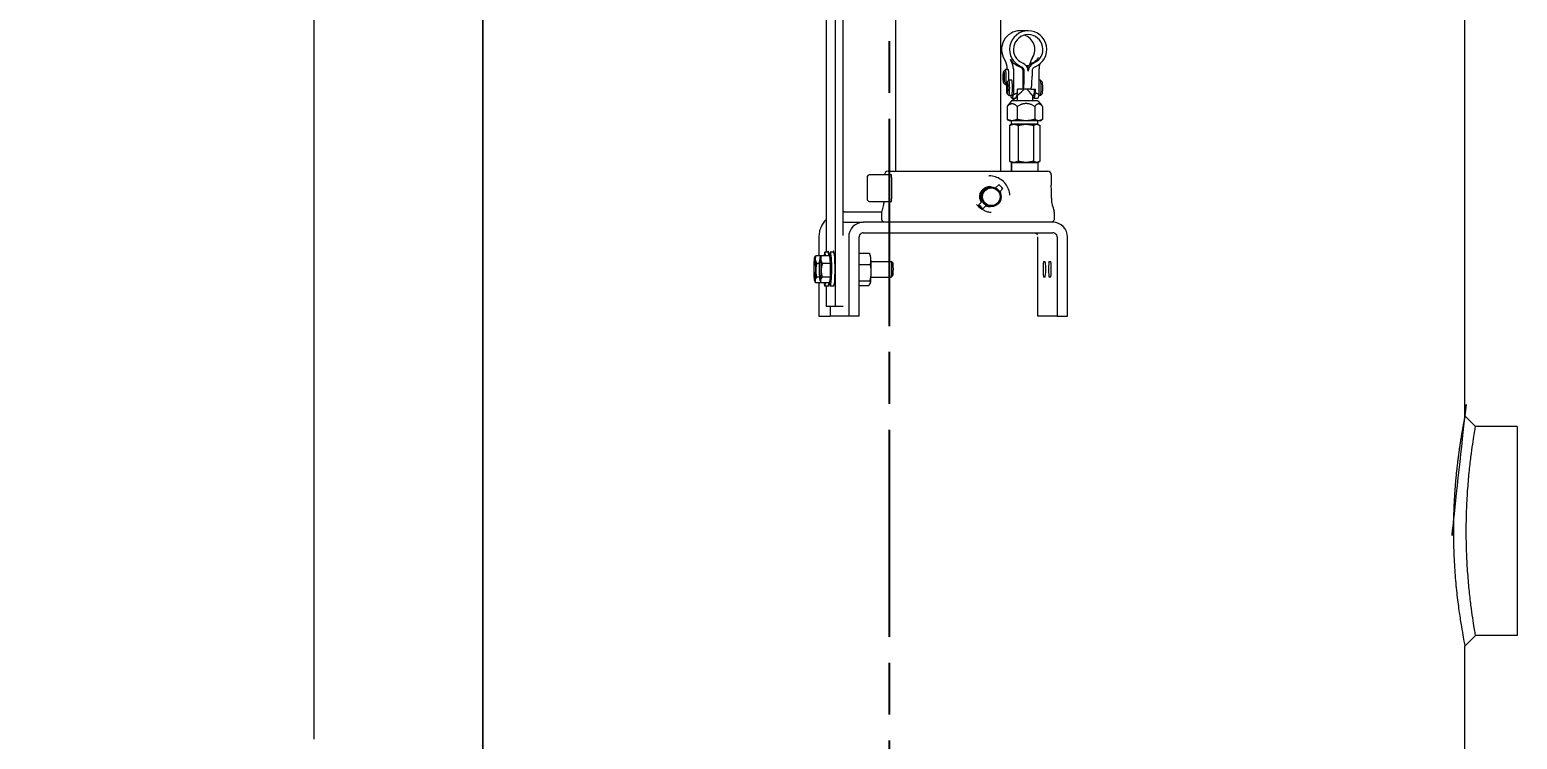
# Model space of a CAD drawing. Header units: inches. Extents: x 14 to 368, y 5 to 236.
# Drawn here: x 260.36 to 295.91, y 59.09 to 76.04 of the extents above; entities that cross this region are included whole.
import ezdxf

# ---------------------------------------------------------------- set-up
doc = ezdxf.new("R2010")
doc.units = ezdxf.units.IN
doc.header["$LTSCALE"] = 11
doc.header["$MEASUREMENT"] = 0
doc.linetypes.add('CHAIN', pattern=[0.7087, 0.4724, -0.0591, 0.1181, -0.0591])
doc.layers.add('Centerline', color=5, linetype='CHAIN', lineweight=25, true_color=0x0000ff)
doc.layers.add('Dimension (ANSI)', color=7, linetype='Continuous', lineweight=25)
doc.layers.add('Visible (ANSI)', color=7, linetype='Continuous', lineweight=50)
doc.styles.add('MEMCOR Medium', font='arial.ttf')
doc.dimstyles.new('Default (ANSI)', dxfattribs={"dimscale": 11, "dimtxt": 0.15, "dimasz": 0.098425, "dimexe": 0.125, "dimexo": 0.0625, "dimgap": 0.031496, "dimtad": 0, "dimtih": 1, "dimtoh": 1, "dimdec": 4, "dimrnd": 1e-08, "dimzin": 3, "dimdsep": 46, "dimlunit": 5, "dimtxsty": 'MEMCOR Medium', "dimcen": 0.09, "dimdle": 0.393701, "dimclrd": 256, "dimclre": 256, "dimclrt": 256, "dimadec": 0, "dimazin": 1, "dimtfac": 0.8, "dimtofl": 0, "dimtmove": 0, "dimatfit": 3, "dimfxl": 1, "dimfrac": 1, "dimtolj": 1, "dimtzin": 4, "dimlwd": -1, "dimlwe": -1, "dimarcsym": 0})

# ---------------------------------------------------------------- blocks, each defined once
blk = doc.blocks.new('*D27')
at = {"layer": 'Defpoints', "color": 0, "transparency": 16777216}
for p in [(228.546, 122.075), (280.408, 122.075), (262.977, 37.444)]:
    blk.add_point(p, dxfattribs=at)
at = {"layer": 'Dimension (ANSI)', "transparency": 16777216}
for p, q in [((279.72, 122.075), (227.171, 122.075)), ((228.546, 120.992), (228.546, 85.395)), ((228.546, 38.526), (228.546, 74.124)), ((262.289, 37.444), (227.171, 37.444))]:
    blk.add_line(p, q, dxfattribs=at)
for points in [[(228.366, 120.992), (228.727, 120.992), (228.546, 122.075)], [(228.366, 38.526), (228.727, 38.526), (228.546, 37.444)]]:
    blk.add_solid(points, dxfattribs=at)
at = {"layer": 'Dimension (ANSI)', "transparency": 16777216, "char_height": 1.65, "attachment_point": 5, "style": 'MEMCOR Medium'}
for s, insert in [('\\A1; \\fArial|b0|i0;84{\\H0.8x;\\S5#8;} in', (228.546, 81.456)), ('\\A1;[2149.6 mm]{\\P\\fArial|b0|i0;SHIPPING HEIGHT\\P\\fArial|b0|i0;REF.}', (228.546, 75.82))]:
    blk.add_mtext(s, dxfattribs=dict(at, insert=insert))

msp = doc.modelspace()

# ---------------------------------------------------------------- linework, layer by layer
at = {"layer": 'Centerline', "ltscale": 0.952448}
msp.add_line((280.907556, 39.265185), (280.907556, 123.343661), dxfattribs=at)
at = {"layer": 'Visible (ANSI)', "linetype": 'Continuous', "lineweight": 18}
for p, q in [((267.157301, 59.09376), (267.157301, 107.81876)), ((271.184656, 107.818762), (271.184656, 46.06876)), ((271.184658, 46.06876), (271.184658, 107.81876)), ((294.657811, 66.816783), (294.657811, 87.81876)), ((279.395462, 77.34366), (279.395462, 70.729627)), ((279.613351, 69.443321), (279.613351, 77.34366)), ((279.800137, 71.132595), (279.800137, 77.34366)), ((281.051093, 77.141309), (281.051093, 72.665262)), ((283.557008, 77.141309), (283.557008, 72.665262)), ((284.219411, 76.020462), (284.027507, 76.020462)), ((283.633754, 75.053203), (283.675214, 75.094982)), ((283.744507, 75.095685), (283.676613, 75.095685)), ((283.719376, 75.095685), (283.719376, 75.108768)), ((283.864949, 75.108768), (283.864949, 74.498524)), ((284.100079, 74.62386), (284.100079, 75.052313)), ((284.127494, 74.93841), (284.127494, 75.052313)), ((284.22843, 75.181662), (284.174934, 75.181662)), ((284.311328, 75.052313), (284.311328, 74.93841)), ((284.48121, 74.498524), (284.48121, 75.108768)), ((283.633754, 74.771193), (283.675214, 74.729414)), ((283.708788, 74.72871), (283.676613, 74.72871)), ((283.718283, 74.796804), (283.759743, 74.838583)), ((283.829036, 74.839287), (283.761143, 74.839287)), ((284.51319, 74.839287), (284.48121, 74.839287)), ((284.55605, 74.796804), (284.514589, 74.838583)), ((283.718283, 74.514795), (283.759743, 74.473015)), ((283.822616, 74.342862), (283.732254, 74.235173)), ((283.829036, 74.472312), (283.761143, 74.472312)), ((283.822616, 74.342862), (283.816725, 74.342862)), ((283.816725, 74.342862), (283.816725, 74.335841)), ((284.451716, 74.342862), (283.822616, 74.342862)), ((283.829036, 74.41416), (283.920953, 74.41416)), ((283.856924, 74.342862), (283.856924, 74.41416)), ((283.882771, 74.342862), (283.882771, 74.41416)), ((283.954377, 74.472312), (283.950963, 74.472312)), ((283.953679, 74.472312), (283.953679, 74.342862)), ((283.964908, 74.543419), (283.964908, 74.62386)), ((284.100079, 74.62386), (283.964908, 74.62386)), ((284.283913, 74.62386), (284.100079, 74.62386)), ((284.283913, 74.62386), (284.397335, 74.62386)), ((284.320654, 74.47301), (284.320654, 74.342862)), ((284.35338, 74.472312), (284.320654, 74.472312)), ((284.35338, 74.41416), (284.445297, 74.41416)), ((284.397335, 74.543419), (284.397335, 74.62386)), ((284.451716, 74.342862), (284.542078, 74.235173)), ((284.51319, 74.472312), (284.475307, 74.472312)), ((284.55605, 74.514795), (284.514589, 74.473015)), ((283.715032, 74.212727), (283.715032, 73.903814)), ((283.958083, 74.212727), (283.958083, 73.903814)), ((284.380217, 74.212727), (284.380217, 73.903814)), ((284.5593, 74.212727), (284.5593, 73.903814)), ((283.770191, 73.871037), (283.732254, 73.89294)), ((283.836558, 73.871037), (283.770191, 73.871037)), ((283.775337, 73.759063), (283.775337, 72.903057)), ((283.822616, 73.787157), (283.790099, 73.768383)), ((283.816725, 73.871037), (283.816725, 73.783756)), ((283.822616, 73.787157), (283.822616, 73.871037)), ((283.879502, 73.787157), (283.822616, 73.787157)), ((284.16915, 73.871037), (283.836558, 73.871037)), ((284.164581, 73.787157), (283.879502, 73.787157)), ((283.983667, 73.759063), (283.983667, 72.903057)), ((284.422245, 73.787157), (284.164581, 73.787157)), ((284.469758, 73.871037), (284.16915, 73.871037)), ((284.345495, 73.759063), (284.345495, 72.903057)), ((284.451716, 73.787157), (284.422245, 73.787157)), ((284.451716, 73.787157), (284.451716, 73.871037)), ((284.451716, 73.787157), (284.484234, 73.768383)), ((284.504141, 73.871037), (284.469758, 73.871037)), ((284.498995, 73.759063), (284.498995, 72.903057)), ((284.504141, 73.871037), (284.542078, 73.89294)), ((283.822616, 72.874962), (283.790099, 72.893736)), ((283.816725, 72.878364), (283.816725, 72.665262)), ((284.451716, 72.874962), (284.484234, 72.893736)), ((280.532205, 72.577549), (280.429361, 72.577549)), ((280.950607, 72.577549), (280.532205, 72.577549)), ((280.786054, 72.581382), (280.786054, 72.577549)), ((280.869934, 72.665262), (281.095558, 72.665262)), ((281.095558, 72.665262), (284.688673, 72.665262)), ((283.281952, 72.552549), (283.288718, 72.552549)), ((283.822616, 72.874962), (283.879502, 72.874962)), ((283.822616, 72.874962), (283.822616, 72.665262)), ((283.879502, 72.874962), (284.164581, 72.874962)), ((284.164581, 72.874962), (284.422245, 72.874962)), ((284.422245, 72.874962), (284.451716, 72.874962)), ((284.451716, 72.874962), (284.451716, 72.665262)), ((284.772553, 72.581382), (284.772553, 72.329349)), ((280.369361, 72.517549), (280.369361, 72.00376)), ((280.955836, 72.517549), (280.955836, 72.00376)), ((283.296732, 72.290424), (283.296029, 72.290424)), ((283.302355, 72.290424), (283.301652, 72.290424)), ((283.307979, 72.290424), (283.307276, 72.290424)), ((283.337699, 72.290424), (283.312899, 72.290424)), ((283.518684, 72.342826), (283.442046, 72.265895)), ((283.613764, 72.248107), (283.540191, 72.174253)), ((280.429361, 71.94376), (280.532205, 71.94376)), ((280.532205, 71.94376), (280.950607, 71.94376)), ((280.756108, 71.838677), (280.718919, 71.709063)), ((282.985289, 71.868728), (282.985277, 71.86874)), ((283.119302, 71.941919), (283.038606, 71.860915)), ((283.214382, 71.847201), (283.133687, 71.766197)), ((283.299543, 71.818599), (283.298841, 71.818599)), ((283.305167, 71.818599), (283.304464, 71.818599)), ((283.310791, 71.818599), (283.310088, 71.818599)), ((283.337699, 71.818599), (283.315711, 71.818599)), ((283.783906, 72.090171), (283.783905, 72.090183)), ((284.802498, 71.838677), (284.839687, 71.709063)), ((279.82311, 71.69101), (280.715771, 71.69101)), ((280.715583, 71.685322), (280.715583, 71.52764)), ((284.843023, 71.685322), (284.843023, 71.52764)), ((279.84498, 71.44376), (280.279182, 71.44376)), ((284.811868, 71.44376), (280.279182, 71.44376)), ((280.279182, 71.19376), (284.811868, 71.19376)), ((279.218212, 71.09376), (279.218212, 70.646554)), ((279.930514, 71.09376), (279.930514, 69.198627)), ((280.179563, 69.198627), (280.179563, 71.09376)), ((284.45392, 69.198627), (284.45392, 71.09376)), ((284.911488, 71.09376), (284.911488, 69.198627)), ((285.160536, 69.198627), (285.160536, 71.09376)), ((279.113553, 70.601382), (279.119668, 70.612137)), ((279.275756, 70.646554), (279.145022, 70.646554)), ((279.226476, 70.457715), (279.168019, 70.457715)), ((279.244287, 70.601382), (279.250401, 70.612137)), ((279.467924, 70.646554), (279.275756, 70.646554)), ((279.490921, 70.457715), (279.298753, 70.457715)), ((279.439039, 70.729627), (279.359344, 70.729627)), ((279.467924, 70.646554), (279.479422, 70.552134)), ((279.47303, 70.604627), (279.490078, 70.604627)), ((279.479422, 70.552134), (279.490921, 70.457715)), ((279.490921, 70.457715), (279.489543, 70.296251)), ((279.569773, 70.729627), (279.490078, 70.729627)), ((280.179563, 70.70929), (280.424353, 70.70929)), ((280.179563, 70.434094), (280.449318, 70.434094)), ((280.44641, 70.661518), (280.42761, 70.702719)), ((280.465921, 70.511127), (280.946172, 70.511127)), ((280.985507, 70.472215), (280.947601, 70.510408)), ((284.590101, 70.511127), (284.622784, 70.511127)), ((284.720834, 70.511127), (284.753518, 70.511127)), ((279.113553, 70.045872), (279.132673, 70.012241)), ((279.229862, 70.134787), (279.165264, 70.134787)), ((279.244287, 70.045872), (279.263407, 70.012241)), ((279.488165, 70.134787), (279.295997, 70.134787)), ((279.47529, 70.067744), (279.462414, 70.0007)), ((279.470466, 70.042627), (279.490078, 70.042627)), ((279.488165, 70.134787), (279.47529, 70.067744)), ((279.489543, 70.296251), (279.488165, 70.134787)), ((280.179563, 70.048431), (280.441029, 70.048431)), ((280.465921, 70.136127), (280.946172, 70.136127)), ((280.985507, 70.175039), (280.947601, 70.136846)), ((284.622784, 70.136127), (284.590101, 70.136127)), ((284.753518, 70.136127), (284.720834, 70.136127)), ((279.270246, 70.0007), (279.139512, 70.0007)), ((279.218212, 70.0007), (279.218212, 69.198627)), ((279.462414, 70.0007), (279.270246, 70.0007)), ((279.439039, 69.917627), (279.359344, 69.917627)), ((279.395462, 69.917627), (279.395462, 69.443321)), ((279.569773, 69.917627), (279.490078, 69.917627)), ((280.179563, 69.937964), (280.407775, 69.937964)), ((280.44641, 69.985736), (280.44574, 69.984267)), ((279.395462, 69.443321), (279.613351, 69.443321)), ((279.490889, 69.443321), (279.490889, 69.198627)), ((279.613351, 69.443321), (279.797984, 69.443321)), ((279.218212, 69.198627), (279.490889, 69.198627)), ((279.930514, 69.198627), (279.490889, 69.198627)), ((280.179563, 69.198627), (279.930514, 69.198627)), ((284.911488, 69.198627), (284.45392, 69.198627)), ((284.911488, 69.198627), (285.160536, 69.198627)), ((295.907556, 66.56876), (294.906038, 66.56876)), ((295.907556, 66.56876), (295.907556, 61.56876)), ((295.907556, 61.56876), (294.906038, 61.56876)), ((294.657811, 53.460586), (294.657811, 61.320737))]:
    msp.add_line(p, q, dxfattribs=at)
for centre, radius, start, end in [((280.429361, 72.517549), 0.06, 90, 180), ((280.869934, 72.581382), 0.08388, 90, 180), ((284.688673, 72.581382), 0.08388, 0, 90), ((280.429361, 72.00376), 0.06, 180, 270)]:
    msp.add_arc(centre, radius, start, end, dxfattribs=at)
for centre, major_axis, ratio, start_param, end_param in [((284.027507, 75.57485), (0, 0.445613), 0.996194698, 0, 2.139825918), ((284.219411, 75.57485), (0, -0.445612), 0.996194698, 0.381636227, 5.90154908), ((284.219411, 75.57485), (0, -0.353345), 0.996194698, 0.381636227, 5.90154908), ((284.027507, 75.57485), (0, 0.353344), 0.996194698, 4.143359389, 6.007100533), ((284.753441, 75.108768), (0, -0.511668), 0.996194698, 4.143359389, 4.515175956), ((283.301572, 75.108768), (0, 0.4194), 0.996194698, 4.71238898, 5.281418571), ((283.676613, 74.912198), (0, 0.183488), 0.087155743, 3.053991994, 6.370785967), ((283.744507, 74.912198), (0, 0.183488), 0.087155743, 4.295893699, 6.283185307), ((284.200038, 75.57485), (0.482754, 0), 0.923062346, 3.710622245, 4.330752753), ((283.410592, 75.108768), (0.454357, 0), 0.923062346, 0, 0.569029591), ((283.972859, 75.052313), (0.12722, 0), 0.923062346, 0, 1.1891601), ((284.010509, 75.052313), (0, 0.117432), 0.996194698, 4.71238898, 5.90154908), ((284.010509, 75.052313), (0, 0.2097), 0.996194698, 4.71238898, 5.90154908), ((284.392856, 75.052313), (0, -0.2097), 0.996194698, 3.90716561, 4.297437784), ((284.428313, 75.052313), (0, 0.2097), 0.996194698, 0.381636227, 1.570796327), ((284.428313, 75.052313), (0, 0.117432), 0.996194698, 0.381636227, 1.570796327), ((284.862461, 75.108768), (0, -0.4194), 0.909038955, 4.427099825, 4.71238898), ((283.761143, 74.655799), (0, 0.183487), 0.087155743, 3.053991994, 6.370785967), ((283.829036, 74.655799), (0, 0.183487), 0.087155743, 3.141592654, 6.283185307), ((284.100079, 74.93841), (0, -0.31455), 0.087155743, 0, 1.570796327), ((284.283913, 74.93841), (0, -0.31455), 0.087155743, 0, 1.570796327), ((284.470441, 74.912198), (0, -0.141548), 0.087155743, 1.061160607, 2.080432047), ((284.51319, 74.655799), (0, -0.183487), 0.087155743, 0, 3.141592654), ((284.55497, 74.655799), (0, 0.141548), 0.087155743, 3.229193314, 6.195584647), ((283.829036, 75.46266), (0, -1.0485), 0.087155743, 5.948575348, 6.687077141), ((283.418543, 75.46266), (1.135893, 0), 0.923062348, 5.116280816, 5.214183952), ((283.920953, 75.46266), (0, -1.0485), 0.087155743, 0, 0.50179497), ((284.137166, 74.655799), (0.183313, 0.183313), 0.043660943, 3.185225885, 4.581065126), ((284.137166, 74.655799), (0.183313, -0.183313), 0.043660943, 0.043633231, 1.352206009), ((284.35338, 75.46266), (0, -1.0485), 0.087155743, 5.948575348, 6.784980277), ((284.35338, 74.655799), (0, -0.183488), 0.087155743, 0, 1.395839241), ((284.855789, 75.46266), (0, 1.0485), 0.909038955, 2.639797683, 2.73770082), ((284.445297, 75.46266), (0, -1.0485), 0.087155743, 0, 0.403891833), ((280.950607, 72.517549), (0, 0.06), 0.087155743, 4.71238898, 6.283185307), ((283.566224, 72.295467), (0.04754, -0.047359), 0.061628417, 0, 3.141592654), ((280.950607, 72.00376), (0, -0.06), 0.087155743, 0, 1.570796327), ((280.801629, 71.685325), (0.000027, -0.086076), 0.999651317, 4.432686575, 4.712121325), ((283.076655, 71.679904), (-0.002525, -0.090491), 0.999580985, 2.555849125, 2.638501454), ((284.756977, 71.685325), (-0.000027, -0.086076), 0.999651317, 1.571063982, 1.850498732), ((280.279182, 71.09376), (0, 0.35), 0.996194698, 0, 1.570796327), ((280.279182, 71.09376), (0, 0.1), 0.996194698, 0, 1.570796327), ((284.811868, 71.09376), (0, 0.35), 0.996194698, 4.71238898, 6.283185307), ((284.811868, 71.09376), (0, 0.1), 0.996194698, 4.71238898, 6.283185307), ((279.359344, 70.323627), (0, 0.406), 0.087155743, 5.632035618, 6.934334996), ((279.439039, 70.568321), (0, 0.1875), 0.087155743, 5.576823372, 6.818126126), ((279.490078, 70.323627), (0, 0.406), 0.087155743, 2.409663001, 6.946472712), ((279.569773, 70.568321), (0, 0.1875), 0.087155743, 5.576823372, 6.818126126), ((279.117265, 70.323627), (0, -0.281), 0.087155743, 3.567612355, 4.614809907), ((279.117265, 70.323627), (0, 0.281), 0.087155743, 5.662007458, 6.709205009), ((279.117265, 70.323627), (0, 0.281), 0.087155743, 4.614809907, 5.662007458), ((279.247998, 70.323627), (0, -0.281), 0.087155743, 3.567612355, 4.614809907), ((279.247998, 70.323627), (0, 0.281), 0.087155743, 5.662007458, 6.709205009), ((279.247998, 70.323627), (0, 0.281), 0.087155743, 4.614809907, 5.662007458), ((279.439039, 70.323627), (0, 0.406), 0.087155743, 5.632035618, 6.283185307), ((279.490078, 70.323627), (0, 0.281), 0.087155743, 3.141592639, 6.283185307), ((279.569773, 70.323627), (0, 0.406), 0.087155743, 3.141592654, 6.283185307), ((280.440785, 70.323627), (0, 0.344), 0.087155743, 5.517805567, 6.094446708), ((280.440785, 70.323627), (0, -0.344), 0.087155743, 1.329015363, 2.376212914), ((280.946172, 70.323627), (0, 0.1875), 0.087155743, 3.141592654, 6.283185307), ((280.98437, 70.323627), (0, -0.14916), 0.087155743, 0.087591642, 3.054001011), ((284.590101, 70.323627), (0, -0.1875), 0.087155743, 3.141592654, 6.283185307), ((284.622784, 70.323627), (0, 0.1875), 0.087155743, 3.141592654, 6.283185307), ((284.720834, 70.323627), (0, -0.1875), 0.087155743, 3.141592654, 6.283185307), ((284.753518, 70.323627), (0, 0.1875), 0.087155743, 3.141592654, 6.283185307), ((279.117265, 70.323627), (0, -0.281), 0.087155743, 4.614809907, 5.662007458), ((279.117265, 70.323627), (0, -0.281), 0.087155743, 5.662007458, 6.709205009), ((279.117265, 70.323627), (0, 0.281), 0.087155743, 3.567612355, 4.614809907), ((279.247998, 70.323627), (0, -0.281), 0.087155743, 4.614809907, 5.662007458), ((279.247998, 70.323627), (0, -0.281), 0.087155743, 5.662007458, 6.709205009), ((279.247998, 70.323627), (0, 0.281), 0.087155743, 3.567612355, 4.614809907), ((280.440785, 70.323627), (0, -0.344), 0.087155743, 0.281817811, 1.329015363), ((279.359344, 70.323627), (0, -0.406), 0.087155743, 5.632035618, 6.934334996), ((279.439039, 70.323627), (0, -0.406), 0.087155743, 0, 0.651149689), ((280.440785, 70.323627), (0, -0.344), 0.087155743, 0.188738599, 0.281817811)]:
    msp.add_ellipse(centre, major_axis=major_axis, ratio=ratio, start_param=start_param, end_param=end_param, dxfattribs=at)
for centre, major_axis, ratio in [((283.634833, 74.912198), (0, -0.141547), 0.087155743), ((283.719362, 74.655799), (0, -0.141547), 0.087155743), ((283.337699, 72.054511), (0, -0.235912), 0.996194698), ((283.339892, 72.054511), (0, 0.210749), 0.996194698), ((283.086147, 71.813556), (0.04754, -0.047359), 0.061628417)]:
    msp.add_ellipse(centre, major_axis=major_axis, ratio=ratio, dxfattribs=at)
for points, knots in [([(284.466597, 75.384463), (284.449877, 75.358221), (284.42964, 75.333559), (284.387089, 75.292756), (284.364725, 75.276444), (284.333033, 75.257828), (284.321598, 75.252014), (284.309984, 75.246926)], [-1.4535323267, -1.4535323267, -1.4535323267, -1.4535323267, -1.1705534431, -1.1705534431, -0.8875745596, -0.8875745596, -0.7342713499, -0.7342713499, -0.7342713499, -0.7342713499]), ([(284.309984, 75.246926), (284.292064, 75.239036), (284.274874, 75.228175), (284.255667, 75.211076), (284.251867, 75.207419), (284.248098, 75.203503)], [0.5698962709, 0.5698962709, 0.5698962709, 0.5698962709, 0.8059027719, 0.8059027719, 0.8635468339, 0.8635468339, 0.8635468339, 0.8635468339]), ([(283.783904, 72.090185), (283.780353, 72.139798), (283.769338, 72.188869), (283.733349, 72.281586), (283.708379, 72.32522), (283.646686, 72.403169), (283.609971, 72.437474), (283.52805, 72.493688), (283.482854, 72.515589), (283.388005, 72.545022), (283.338365, 72.552549), (283.288718, 72.552549)], [0.071736621, 0.071736621, 0.071736621, 0.071736621, 0.371548562, 0.371548562, 0.671360503, 0.671360503, 0.971172444, 0.971172444, 1.270984386, 1.270984386, 1.570796327, 1.570796327, 1.570796327, 1.570796327]), ([(283.296029, 72.290424), (283.275443, 72.290424), (283.254949, 72.287689), (283.215072, 72.276851), (283.195875, 72.268761), (283.151947, 72.242897), (283.129098, 72.222631), (283.091986, 72.173999), (283.078252, 72.145957), (283.062444, 72.08636), (283.060432, 72.055405), (283.068315, 71.99469), (283.078027, 71.965493), (283.095801, 71.933992), (283.098763, 71.929158), (283.10189, 71.92444)], [-16.493275383, -16.493275383, -16.493275383, -16.493275383, -16.30466323, -16.30466323, -16.114805784, -16.114805784, -15.838348084, -15.838348084, -15.556511065, -15.556511065, -15.277042507, -15.277042507, -15.000044981, -15.000044981, -14.948481569, -14.948481569, -14.948481569, -14.948481569]), ([(283.102313, 71.924864), (283.100435, 71.927709), (283.098618, 71.930597), (283.081201, 71.959646), (283.070727, 71.988539), (283.061209, 72.049068), (283.062408, 72.080151), (283.076655, 72.140094), (283.089579, 72.168371), (283.125271, 72.21793), (283.147571, 72.238839), (283.199393, 72.271302), (283.228548, 72.282328), (283.272308, 72.28953), (283.285759, 72.290553), (283.299191, 72.290411)], [-2.108201562, -2.108201562, -2.108201562, -2.108201562, -2.077179172, -2.077179172, -1.800507874, -1.800507874, -1.520293729, -1.520293729, -1.239659034, -1.239659034, -0.962969243, -0.962969243, -0.680307281, -0.680307281, -0.556660086, -0.556660086, -0.556660086, -0.556660086]), ([(283.301651, 72.290424), (283.294681, 72.290424), (283.287703, 72.29011), (283.250237, 72.286724), (283.220574, 72.277964), (283.166684, 72.249638), (283.142889, 72.230495), (283.103321, 72.183499), (283.088183, 72.155885), (283.06971, 72.096935), (283.066318, 72.066248), (283.0714, 72.005277), (283.079808, 71.975569), (283.097188, 71.941268), (283.101079, 71.934453), (283.105292, 71.927855)], [-11.987219716, -11.987219716, -11.987219716, -11.987219716, -11.923148901, -11.923148901, -11.642581456, -11.642581456, -11.36604087, -11.36604087, -11.08169527, -11.08169527, -10.803406962, -10.803406962, -10.525403075, -10.525403075, -10.454015262, -10.454015262, -10.454015262, -10.454015262]), ([(283.105721, 71.928285), (283.102687, 71.93306), (283.099821, 71.937948), (283.082668, 71.969768), (283.073522, 71.999131), (283.066808, 72.059909), (283.069395, 72.09076), (283.08631, 72.150097), (283.100624, 72.177965), (283.138752, 72.225925), (283.161993, 72.245729), (283.215131, 72.275613), (283.244623, 72.285223), (283.284996, 72.289988), (283.294913, 72.290515), (283.304814, 72.290411)], [-6.601864539, -6.601864539, -6.601864539, -6.601864539, -6.550339786, -6.550339786, -6.2735198, -6.2735198, -5.994604043, -5.994604043, -5.71184336, -5.71184336, -5.435473357, -5.435473357, -5.154205072, -5.154205072, -5.063139284, -5.063139284, -5.063139284, -5.063139284]), ([(283.307275, 72.290424), (283.304261, 72.290424), (283.301244, 72.290365), (283.267294, 72.289042), (283.236913, 72.281668), (283.18142, 72.255741), (283.156722, 72.237694), (283.115379, 72.192941), (283.099195, 72.166592), (283.077697, 72.108831), (283.072705, 72.077935), (283.074908, 72.016543), (283.081835, 71.986627), (283.098472, 71.949335), (283.103322, 71.940146), (283.108745, 71.931321)], [-7.47976339, -7.47976339, -7.47976339, -7.47976339, -7.452093404, -7.452093404, -7.168448934, -7.168448934, -6.891339244, -6.891339244, -6.611911602, -6.611911602, -6.329845298, -6.329845298, -6.053348763, -6.053348763, -5.958848697, -5.958848697, -5.958848697, -5.958848697]), ([(283.10918, 71.931758), (283.105046, 71.938518), (283.101246, 71.945493), (283.084606, 71.980085), (283.076824, 72.009792), (283.07285, 72.071261), (283.077004, 72.102451), (283.096978, 72.160849), (283.112396, 72.187562), (283.152465, 72.233441), (283.176707, 72.252203), (283.231456, 72.279624), (283.261537, 72.287819), (283.29837, 72.290304), (283.304409, 72.290474), (283.310438, 72.290411)], [-11.096202232, -11.096202232, -11.096202232, -11.096202232, -11.023965895, -11.023965895, -10.747518044, -10.747518044, -10.464034921, -10.464034921, -10.18538219, -10.18538219, -9.907760057, -9.907760057, -9.624926797, -9.624926797, -9.569514027, -9.569514027, -9.569514027, -9.569514027]), ([(283.312899, 72.290424), (283.28248, 72.290424), (283.252347, 72.284451), (283.196275, 72.261307), (283.17083, 72.244449), (283.127419, 72.201609), (283.109986, 72.17591), (283.085995, 72.119251), (283.079646, 72.088847), (283.078965, 72.027609), (283.084499, 71.99736), (283.100244, 71.957147), (283.105813, 71.945731), (283.112249, 71.934838)], [-2.972007741, -2.972007741, -2.972007741, -2.972007741, -2.693159029, -2.693159029, -2.416610786, -2.416610786, -2.135972908, -2.135972908, -1.8559664, -1.8559664, -1.579075232, -1.579075232, -1.463598178, -1.463598178, -1.463598178, -1.463598178]), ([(284.802498, 71.838677), (284.801226, 71.843109), (284.79921, 71.851825), (284.794184, 71.880591), (284.791042, 71.904351), (284.785339, 71.961353), (284.782745, 71.994727), (284.778363, 72.068357), (284.776572, 72.108622), (284.773932, 72.193224), (284.773082, 72.237559), (284.772613, 72.298026), (284.772553, 72.313688), (284.772553, 72.329349)], [3.436501174, 3.436501174, 3.436501174, 3.436501174, 3.604367721, 3.604367721, 3.858151378, 3.858151378, 4.113328939, 4.113328939, 4.3685065, 4.3685065, 4.623684062, 4.623684062, 4.71238898, 4.71238898, 4.71238898, 4.71238898]), ([(280.771472, 71.94376), (280.7693, 71.920608), (280.766948, 71.900237), (280.761473, 71.861711), (280.758041, 71.845415), (280.756108, 71.838677)], [2.3930037681, 2.3930037681, 2.3930037681, 2.3930037681, 2.5915065718, 2.5915065718, 2.846684133, 2.846684133, 2.846684133, 2.846684133]), ([(283.214377, 71.847202), (283.214582, 71.84743), (283.213711, 71.848255), (283.209381, 71.851501), (283.20548, 71.854219), (283.196442, 71.860885), (283.190691, 71.865289), (283.178375, 71.875688), (283.171823, 71.881703), (283.159883, 71.893689), (283.153742, 71.900414), (283.142784, 71.913378), (283.137949, 71.919602), (283.130274, 71.929713), (283.126911, 71.934286), (283.121953, 71.940459), (283.120339, 71.942036), (283.1196, 71.942036), (283.119481, 71.942036), (283.119382, 71.941995), (283.119304, 71.941913)], [-0.603591602, -0.603591602, -0.603591602, -0.603591602, -0.5390150893, -0.5390150893, -0.4620024339, -0.4620024339, -0.3850081531, -0.3850081531, -0.3080138724, -0.3080138724, -0.2310195916, -0.2310195916, -0.1540253109, -0.1540253109, -0.0770126554, -0.0770126554, 0, 0, 0, 0.0124361427, 0.0124361427, 0.0124361427, 0.0124361427]), ([(283.205194, 71.837977), (283.214662, 71.833885), (283.224406, 71.830408), (283.255385, 71.821609), (283.277082, 71.818599), (283.29884, 71.818599)], [-14.5332752733, -14.5332752733, -14.5332752733, -14.5332752733, -14.4391378214, -14.4391378214, -14.2405450103, -14.2405450103, -14.2405450103, -14.2405450103]), ([(283.302004, 71.818612), (283.28167, 71.818399), (283.261352, 71.820817), (283.229164, 71.828978), (283.217076, 71.833114), (283.205406, 71.83819)], [-2.8251437204, -2.8251437204, -2.8251437204, -2.8251437204, -2.6394992754, -2.6394992754, -2.5233064047, -2.5233064047, -2.5233064047, -2.5233064047]), ([(283.206916, 71.839706), (283.214201, 71.836399), (283.221663, 71.833459), (283.253542, 71.822742), (283.278938, 71.818599), (283.304464, 71.818599)], [-10.0392954131, -10.0392954131, -10.0392954131, -10.0392954131, -9.9662946993, -9.9662946993, -9.7334929683, -9.7334929683, -9.7334929683, -9.7334929683]), ([(283.307627, 71.818612), (283.28353, 71.81836), (283.259498, 71.821803), (283.226371, 71.8319), (283.216606, 71.835602), (283.207136, 71.839926)], [-7.3311336432, -7.3311336432, -7.3311336432, -7.3311336432, -7.111379055, -7.111379055, -7.0163609778, -7.0163609778, -7.0163609778, -7.0163609778]), ([(283.208696, 71.841492), (283.213815, 71.839057), (283.219026, 71.836804), (283.251676, 71.824068), (283.280763, 71.818599), (283.310088, 71.818599)], [-5.5446436674, -5.5446436674, -5.5446436674, -5.5446436674, -5.492966017, -5.492966017, -5.2260410407, -5.2260410407, -5.2260410407, -5.2260410407]), ([(283.313251, 71.818611), (283.285411, 71.818321), (283.257714, 71.822962), (283.223767, 71.835081), (283.21625, 71.838213), (283.208923, 71.84172)], [-11.8379361973, -11.8379361973, -11.8379361973, -11.8379361973, -11.5844015818, -11.5844015818, -11.5102951652, -11.5102951652, -11.5102951652, -11.5102951652]), ([(283.210532, 71.843335), (283.213599, 71.841809), (283.216702, 71.840347), (283.247875, 71.82649), (283.278068, 71.819611), (283.311054, 71.818633), (283.313383, 71.818599), (283.315711, 71.818599)], [-1.0497600951, -1.0497600951, -1.0497600951, -1.0497600951, -1.0185551746, -1.0185551746, -0.7396374468, -0.7396374468, -0.7184390028, -0.7184390028, -0.7184390028, -0.7184390028]), ([(279.395462, 71.515913), (279.395025, 71.515482), (279.394589, 71.51505), (279.367641, 71.488281), (279.342691, 71.458512), (279.298632, 71.393633), (279.279521, 71.358525), (279.248789, 71.285224), (279.237142, 71.246971), (279.221852, 71.169982), (279.218212, 71.131246), (279.218212, 71.09376)], [3.456962897, 3.456962897, 3.456962897, 3.456962897, 3.46165009, 3.46165009, 3.747292765, 3.747292765, 4.032935441, 4.032935441, 4.318578116, 4.318578116, 4.604220791, 4.604220791, 4.604220791, 4.604220791]), ([(280.715583, 71.52764), (280.715583, 71.51888), (280.716964, 71.510121), (280.722362, 71.493446), (280.726378, 71.485531), (280.736665, 71.471317), (280.742936, 71.46502), (280.750957, 71.45917), (280.751894, 71.458516), (280.752844, 71.457881)], [3.1415926536, 3.1415926536, 3.1415926536, 3.1415926536, 3.4557519189, 3.4557519189, 3.7699111843, 3.7699111843, 4.0840704497, 4.0840704497, 4.1249246093, 4.1249246093, 4.1249246093, 4.1249246093]), ([(283.128764, 71.753914), (283.140972, 71.745312), (283.153704, 71.737462), (283.180024, 71.723382), (283.193613, 71.717152), (283.221445, 71.706406), (283.235687, 71.701889), (283.264614, 71.694635), (283.279298, 71.691897), (283.308888, 71.688243), (283.323794, 71.687326), (283.3387, 71.687326)], [4.1003604997, 4.1003604997, 4.1003604997, 4.1003604997, 4.2227661959, 4.2227661959, 4.345171892, 4.345171892, 4.4675775881, 4.4675775881, 4.5899832843, 4.5899832843, 4.7123889804, 4.7123889804, 4.7123889804, 4.7123889804]), ([(284.843023, 71.52764), (284.843023, 71.51888), (284.841642, 71.510121), (284.836244, 71.493446), (284.832228, 71.485531), (284.821941, 71.471317), (284.81567, 71.46502), (284.801474, 71.454667), (284.793551, 71.450613), (284.776829, 71.445159), (284.768032, 71.44376), (284.759234, 71.44376)], [6.283185307, 6.283185307, 6.283185307, 6.283185307, 6.597344573, 6.597344573, 6.911503838, 6.911503838, 7.225663103, 7.225663103, 7.539822369, 7.539822369, 7.853981634, 7.853981634, 7.853981634, 7.853981634]), ([(284.357829, 71.19376), (284.371182, 71.19376), (284.384352, 71.190891), (284.406505, 71.180806), (284.415654, 71.174505), (284.429919, 71.160461), (284.435393, 71.153288), (284.439799, 71.145448)], [0, 0, 0, 0, 0.111737414, 0.111737414, 0.2040835415, 0.2040835415, 0.2790448418, 0.2790448418, 0.2790448418, 0.2790448418]), ([(294.657811, 66.816783), (294.657811, 66.816783), (294.654459, 66.800178), (294.640766, 66.730404), (294.630433, 66.677251), (294.604444, 66.536882), (294.588791, 66.449555), (294.555149, 66.247936), (294.537195, 66.133631), (294.502441, 65.890173), (294.484415, 65.752624), (294.450515, 65.452969), (294.434676, 65.290868), (294.408311, 64.952484), (294.397791, 64.775923), (294.383836, 64.420578), (294.380413, 64.241791), (294.380413, 64.06876)], [31.643003574, 31.643003574, 31.643003575, 31.643003575, 32.961425227, 32.961425227, 34.279846879, 34.279846879, 35.598268532, 35.598268532, 36.916690184, 36.916690184, 38.235185496, 38.235185496, 39.553680808, 39.553680808, 40.87217612, 40.87217612, 42.190671432, 42.190671432, 42.190671432, 42.190671432]), ([(294.906038, 66.56876), (294.906038, 66.56876), (294.903317, 66.553672), (294.892194, 66.490238), (294.883799, 66.441907), (294.862688, 66.314235), (294.849972, 66.234791), (294.822652, 66.051338), (294.808074, 65.947316), (294.779866, 65.725734), (294.765243, 65.600547), (294.737755, 65.327848), (294.72492, 65.180341), (294.703565, 64.87247), (294.69505, 64.711854), (294.683759, 64.38866), (294.680991, 64.226079), (294.680991, 64.06876)], [-9.5899904, -9.5899904, -9.5899904, -9.5899904, -8.391262789, -8.391262789, -7.192535178, -7.192535178, -5.993807567, -5.993807567, -4.795079955, -4.795079955, -3.596309967, -3.596309967, -2.397539978, -2.397539978, -1.198769989, -1.198769989, 0, 0, 0, 0]), ([(294.380413, 64.06876), (294.380413, 63.895729), (294.383836, 63.716942), (294.394494, 63.44555), (294.39916, 63.352139), (294.404669, 63.259941)], [42.190671432, 42.190671432, 42.190671432, 42.190671432, 43.509166744, 43.509166744, 44.204656366, 44.204656366, 44.204656366, 44.204656366]), ([(294.680991, 64.06876), (294.680991, 63.911441), (294.683759, 63.748859), (294.692215, 63.506827), (294.695736, 63.426634), (294.699869, 63.347375)], [0, 0, 0, 0, 1.198769989, 1.198769989, 1.795464576, 1.795464576, 1.795464576, 1.795464576]), ([(294.699869, 63.347375), (294.704063, 63.267426), (294.70888, 63.188427), (294.72492, 62.957179), (294.737755, 62.809672), (294.765243, 62.536973), (294.779866, 62.411786), (294.808074, 62.190204), (294.822652, 62.086182), (294.849972, 61.902729), (294.862688, 61.823285), (294.883799, 61.695612), (294.892194, 61.647281), (294.903317, 61.583848), (294.906038, 61.56876), (294.906038, 61.56876)], [-36.564497024, -36.564497024, -36.564497024, -36.564497024, -35.962421623, -35.962421623, -34.763651634, -34.763651634, -33.564881645, -33.564881645, -32.366154034, -32.366154034, -31.167426423, -31.167426423, -29.968698811, -29.968698811, -28.7699712, -28.7699712, -28.7699712, -28.7699712]), ([(294.404669, 63.259941), (294.40963, 63.17738), (294.415265, 63.095789), (294.434676, 62.846652), (294.450515, 62.684551), (294.484415, 62.384896), (294.502441, 62.247347), (294.537195, 62.003889), (294.555149, 61.889584), (294.588791, 61.687965), (294.604444, 61.600638), (294.630433, 61.460269), (294.640766, 61.407115), (294.654459, 61.337341), (294.657811, 61.320737), (294.657811, 61.320737)], [2.013984934, 2.013984934, 2.013984934, 2.013984934, 2.636990624, 2.636990624, 3.955485936, 3.955485936, 5.273981248, 5.273981248, 6.592402901, 6.592402901, 7.910824553, 7.910824553, 9.229246206, 9.229246206, 10.547667858, 10.547667858, 10.547667858, 10.547667858])]:
    msp.add_open_spline(points, degree=3, knots=knots, dxfattribs=at)
for points, weights in [([(283.715032, 74.212727), (283.836558, 74.338978), (283.958083, 74.212727)], [1.3976395859, 1.6138551823, 1.3976395859]), ([(283.732254, 74.235173), (283.723839, 74.225144), (283.715032, 74.212727)], [1.43174212349, 1.41630161405, 1.3976395859]), ([(284.380217, 74.212727), (284.16915, 74.338978), (283.958083, 74.212727)], [1.3976395859, 1.6138551823, 1.3976395859]), ([(284.380217, 74.212727), (284.469758, 74.338978), (284.5593, 74.212727)], [1.3976395859, 1.6138551823, 1.3976395859]), ([(283.715032, 73.903814), (283.723839, 73.897799), (283.732254, 73.89294)], [2.02554940853, 2.05259562307, 2.07497300496]), ([(283.836558, 73.871037), (283.780158, 73.871037), (283.715032, 73.903814)], [2.18222620054, 2.18222620054, 2.02554940852]), ([(283.775337, 73.759063), (283.831159, 73.787157), (283.879502, 73.787157)], [3.34375465086, 3.60239497321, 3.60239497321]), ([(283.790099, 73.768383), (283.782886, 73.764219), (283.775337, 73.759063)], [3.42534257941, 3.38840224388, 3.34375465086]), ([(283.958083, 73.903814), (283.892958, 73.871037), (283.836558, 73.871037)], [2.02554940853, 2.18222620054, 2.18222620054]), ([(283.879502, 73.787157), (283.927845, 73.787157), (283.983667, 73.759063)], [3.60239497321, 3.60239497321, 3.34375465086]), ([(284.16915, 73.871037), (284.071194, 73.871037), (283.958083, 73.903814)], [2.04395250875, 2.04395250875, 1.89720332115]), ([(283.983667, 73.759063), (284.080618, 73.787157), (284.164581, 73.787157)], [3.34375465086, 3.60239497321, 3.60239497321]), ([(284.164581, 73.787157), (284.248544, 73.787157), (284.345495, 73.759063)], [3.60239497321, 3.60239497321, 3.34375465086]), ([(284.380217, 73.903814), (284.267107, 73.871037), (284.16915, 73.871037)], [1.89720332115, 2.04395250875, 2.04395250875]), ([(284.345495, 73.759063), (284.386626, 73.787157), (284.422245, 73.787157)], [3.34375465086, 3.60239497321, 3.60239497321]), ([(284.469758, 73.871037), (284.428202, 73.871037), (284.380217, 73.903814)], [2.18222620054, 2.18222620054, 2.02554940852]), ([(284.422245, 73.787157), (284.457865, 73.787157), (284.498995, 73.759063)], [3.60239497321, 3.60239497321, 3.34375465086]), ([(284.5593, 73.903814), (284.511315, 73.871037), (284.469758, 73.871037)], [2.02554940853, 2.18222620054, 2.18222620054]), ([(283.775337, 72.903057), (283.782886, 72.897901), (283.790099, 72.893736)], [3.34375465086, 3.38840224388, 3.42534257941]), ([(283.879502, 72.874962), (283.831159, 72.874962), (283.775337, 72.903057)], [3.60239497321, 3.60239497321, 3.34375465086]), ([(283.983667, 72.903057), (283.927845, 72.874962), (283.879502, 72.874962)], [3.34375465086, 3.60239497321, 3.60239497321]), ([(284.164581, 72.874962), (284.080618, 72.874962), (283.983667, 72.903057)], [3.60239497321, 3.60239497321, 3.34375465086]), ([(284.345495, 72.903057), (284.248544, 72.874962), (284.164581, 72.874962)], [3.34375465086, 3.60239497321, 3.60239497321]), ([(284.422245, 72.874962), (284.386626, 72.874962), (284.345495, 72.903057)], [3.60239497321, 3.60239497321, 3.34375465086]), ([(284.498995, 72.903057), (284.457865, 72.874962), (284.422245, 72.874962)], [3.34375465086, 3.60239497321, 3.60239497321]), ([(279.119668, 70.612137), (279.128934, 70.628436), (279.145022, 70.646554)], [1.01897551752, 1.01878718158, 1]), ([(279.145022, 70.646554), (279.126182, 70.595955), (279.131518, 70.552134)], [1, 1.0379548493, 1]), ([(279.131518, 70.552134), (279.136855, 70.508314), (279.168019, 70.457715)], [1, 1.0379548493, 1]), ([(279.168019, 70.457715), (279.142278, 70.371186), (279.141639, 70.296251)], [1, 1.0379548493, 1]), ([(279.250401, 70.612137), (279.259667, 70.628436), (279.275756, 70.646554)], [1.01897551752, 1.01878718158, 1]), ([(279.275756, 70.646554), (279.256915, 70.595955), (279.262252, 70.552134)], [1, 1.0379548493, 1]), ([(279.262252, 70.552134), (279.267588, 70.508314), (279.298753, 70.457715)], [1, 1.0379548493, 1]), ([(279.298753, 70.457715), (279.273012, 70.371186), (279.272373, 70.296251)], [1, 1.0379548493, 1]), ([(280.461556, 70.571692), (280.455763, 70.635552), (280.424353, 70.70929)], [1, 1.0379548493, 1]), ([(280.424353, 70.70929), (280.426133, 70.705958), (280.42761, 70.702719)], [1, 1.00413419679, 1.00736776647]), ([(280.449318, 70.434094), (280.467349, 70.507833), (280.461556, 70.571692)], [1, 1.0379548493, 1]), ([(280.469894, 70.241262), (280.471818, 70.330756), (280.449318, 70.434094)], [1, 1.0379548493, 1]), ([(279.127385, 70.067744), (279.12141, 70.036628), (279.139512, 70.0007)], [1, 1.0379548493, 1]), ([(279.165264, 70.134787), (279.133361, 70.098859), (279.127385, 70.067744)], [1, 1.0379548493, 1]), ([(279.141639, 70.296251), (279.141, 70.221315), (279.165264, 70.134787)], [1, 1.0379548493, 1]), ([(279.258119, 70.067744), (279.252143, 70.036628), (279.270246, 70.0007)], [1, 1.0379548493, 1]), ([(279.295997, 70.134787), (279.264095, 70.098859), (279.258119, 70.067744)], [1, 1.0379548493, 1]), ([(279.272373, 70.296251), (279.271733, 70.221315), (279.295997, 70.134787)], [1, 1.0379548493, 1]), ([(280.441029, 70.048431), (280.467971, 70.151769), (280.469894, 70.241262)], [1, 1.0379548493, 1]), ([(280.449123, 69.993197), (280.456839, 70.018831), (280.441029, 70.048431)], [1, 1.0379548493, 1]), ([(279.139512, 70.0007), (279.135905, 70.006556), (279.132673, 70.012241)], [1, 1.00424979501, 1.00754789304]), ([(279.270246, 70.0007), (279.266639, 70.006556), (279.263407, 70.012241)], [1, 1.00424979501, 1.00754789304]), ([(280.407775, 69.937964), (280.441406, 69.967563), (280.449123, 69.993197)], [1, 1.0379548493, 1])]:
    msp.add_rational_spline(points, weights, degree=2, dxfattribs=at)
for points in [[(282.985276, 71.868715), (283.019811, 71.831291), (283.061807, 71.793608), (283.122479, 71.757965)], [(279.82311, 71.69101), (279.8155, 71.69101), (279.807839, 71.690859), (279.800138, 71.690557)], [(284.830396, 71.443263), (284.825252, 71.450545), (284.819968, 71.457677), (284.814562, 71.464648)], [(279.84498, 71.44376), (279.83028, 71.44376), (279.815255, 71.442798), (279.800147, 71.440863)], [(294.657811, 66.816783), (294.74055, 66.734105), (294.823299, 66.651437), (294.906038, 66.56876)], [(294.906038, 61.56876), (294.823299, 61.486083), (294.74055, 61.403414), (294.657811, 61.320737)]]:
    msp.add_open_spline(points, degree=3, dxfattribs=at)

# ---------------------------------------------------------------- dimensions: what is measured, and where the dimension line sits
at = {"layer": 'Dimension (ANSI)'}
dim = msp.add_linear_dim(base=(228.546414, 122.07456), p1=(262.976898, 37.44376), p2=(280.407556, 122.07456), angle=90, text=' \\fArial|b0|i0;<> in\\X[2149.6 mm]{\\P\\fArial|b0|i0;SHIPPING HEIGHT\\P\\fArial|b0|i0;REF.}', dimstyle='Default (ANSI)', override={"dimgap": 0.031496, "dimdec": 4, "dimpost": '', "dimtol": 0, "dimlim": 0, "dimtp": 0, "dimtm": 0, "dimtdec": 2, "dimatfit": 1}, dxfattribs=at)
dim.commit()
dim.dimension.update_dxf_attribs({"geometry": '*D27', "text_midpoint": (228.546414, 79.75916), "dimtype": 160})

doc.saveas('drawing.dxf')
